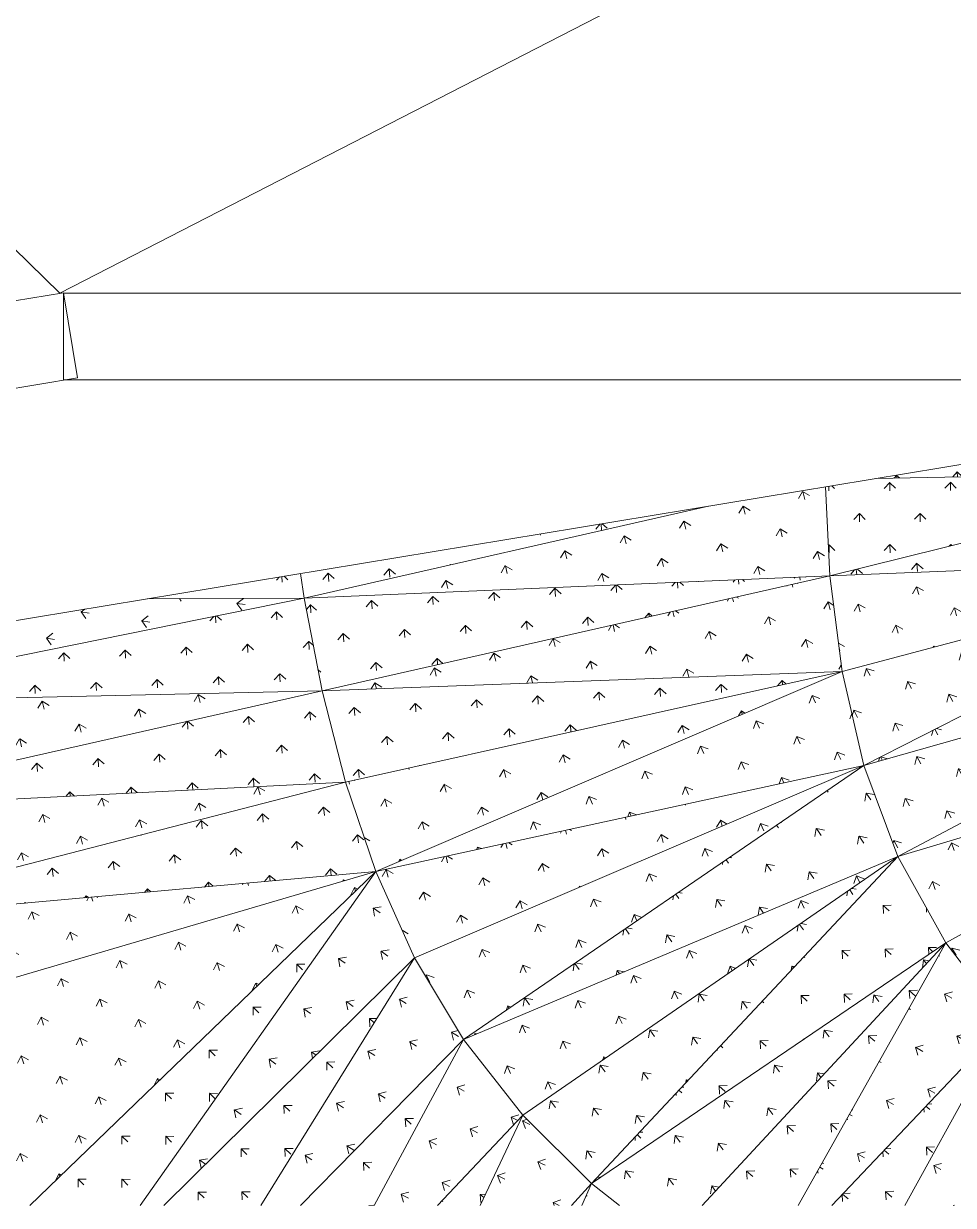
# Model space of a CAD drawing. Header units: millimetres. Extents: x -57519 to 497916, y -349472 to 446842.
# Drawn here: x 384650 to 390028, y -13421 to -6582 of the extents above; entities that cross this region are included whole.
import ezdxf

# ---------------------------------------------------------------- set-up
doc = ezdxf.new("R2010")
doc.units = ezdxf.units.MM
for name, color, linetype, lineweight in [('A-FLOR', 192, 'Continuous', 5), ('A-FLOR-PATT', 8, 'Continuous', 5), ('A-WALL', 113, 'Continuous', 20)]:
    doc.layers.add(name, color=color, linetype=linetype, lineweight=lineweight)

msp = doc.modelspace()

# ---------------------------------------------------------------- hatches: boundary and pattern name
at = {"layer": 'A-FLOR-PATT'}
h = msp.add_hatch(dxfattribs=at)
h.set_pattern_fill('FP_574', color=256, style=0, pattern_type=2)
h.set_pattern_definition([(273.695, (421960.77, 26502.71), (187.2664, -168.8586), [47.605, -311.452]), (229.097, (421960.77, 26502.7), (187.2673, -168.8578), [46.998, -203.66]), (317.959, (421960.77, 26502.7), (164.1257, 189.4516), [47.279, -204.876])])
h.paths.add_polyline_path([(389579.1, -9214), (391758.6, -9169.4), (391694.6, -8864.7), (389849.2, -9169.4)], flags=0)
h = msp.add_hatch(dxfattribs=at)
h.set_pattern_fill('FP_525', color=256, style=0, pattern_type=2)
h.set_pattern_definition([(270.271, (425825.24, 12057.89), (176.89606, -179.0943), [47.623, -311.572]), (225.79, (425825.24, 12057.9), (176.8961, -179.0945), [47.11, -204.144]), (314.646, (425825.24, 12057.9), (175.1987, 180.0959), [47.199, -204.529])])
h.paths.add_polyline_path([(389314.6, -9777.9), (391758.6, -9169.4), (389579.1, -9214), (389288.4, -9262)], flags=0)
h = msp.add_hatch(dxfattribs=at)
h.set_pattern_fill('FP_575', color=256, style=0, pattern_type=2)
h.set_pattern_definition([(274.65, (420730.46, 27583.52), (190.2701, -165.561), [47.609, -311.481]), (230.042, (420730.46, 27583.52), (190.2709, -165.5608), [47.051, -203.887]), (318.973, (420730.46, 27583.52), (161.1569, 192.3492), [47.291, -204.926])])
h.paths.add_polyline_path([(389314.6, -9777.9), (391866.8, -9673.2), (391758.6, -9169.4), (389384.4, -9760.5)], flags=0)
h = msp.add_hatch(dxfattribs=at)
h.set_pattern_fill('FP_454', color=256, style=0, pattern_type=2)
h.set_pattern_definition([(283.75, (413103.47, 39812.05), (214.693, -131.37236), [47.602, -311.437]), (239.244, (413103.47, 39812.05), (214.6927, -131.3735), [47.429, -205.525]), (328.537, (413103.47, 39812.05), (129.3559, 217.3774), [47.193, -204.505])])
h.paths.add_polyline_path([(386272.7, -9906.9), (389314.6, -9777.9), (389288.4, -9262), (388611.7, -9373.8), (386671.4, -9816)], flags=0)
h = msp.add_hatch(dxfattribs=at)
h.set_pattern_fill('FP_450', color=256, style=0, pattern_type=2)
h.set_pattern_definition([(274.167, (421845.32, 30918.32), (189.90635, -166.58004), [47.622, -311.562]), (229.48, (421845.32, 30918.32), (189.9075, -166.5784), [47.272, -204.847]), (318.744, (421845.32, 30918.32), (163.8054, 191.6551), [47.365, -205.248])])
h.paths.add_polyline_path([(386272.7, -9906.9), (388611.7, -9373.8), (386251.4, -9763.5)], flags=0)
h = msp.add_hatch(dxfattribs=at)
h.set_pattern_fill('FP_572', color=256, style=0, pattern_type=2)
h.set_pattern_definition([(286.169, (409841.6, 38223.46), (219.04453, -122.31455), [47.603, -311.439]), (241.851, (409841.6, 38223.46), (219.0448, -122.3149), [47.32, -205.055]), (330.821, (409841.6, 38223.46), (119.0616, 222.525), [47.04, -203.841])])
h.paths.add_polyline_path([(389384.4, -10330.5), (391866.8, -9673.2), (389314.6, -9777.9)], flags=0)
h = msp.add_hatch(dxfattribs=at)
h.set_pattern_fill('FP_573', color=256, style=0, pattern_type=2)
h.set_pattern_definition([(297.816, (397156.53, 45576.9), (239.0492, -74.8279), [47.566, -311.199]), (253.542, (397156.53, 45576.9), (239.0507, -74.8248), [47.408, -205.435]), (342.619, (397156.53, 45576.9), (71.6354, 242.4827), [46.966, -203.521])])
h.paths.add_polyline_path([(389510, -10874.6), (391866.8, -9673.2), (389384.4, -10330.5)], flags=0)
h = msp.add_hatch(dxfattribs=at)
h.set_pattern_fill('FP_576', color=256, style=0, pattern_type=2)
h.set_pattern_definition([(297.966, (397195.89, 45261.18), (239.5726, -74.84156), [47.601, -311.426]), (253.62, (397195.9, 45261.18), (239.5725, -74.8427), [47.345, -205.163]), (342.651, (397195.9, 45261.18), (71.2092, 242.2593), [47.061, -203.93])])
h.paths.add_polyline_path([(389510, -10874.6), (392029.3, -10163.8), (391866.8, -9673.2), (390551, -10343.9)], flags=0)
h = msp.add_hatch(dxfattribs=at)
h.set_pattern_fill('FP_361', color=256, style=0, pattern_type=2)
h.set_pattern_definition([(271.816, (423841.6, 31549.3), (182.8383, -174.4245), [47.616, -311.528]), (227.105, (423841.6, 31549.3), (182.8394, -174.4233), [47.231, -204.667]), (316.349, (423841.6, 31549.3), (171.4572, 184.5399), [47.38, -205.313])])
h.paths.add_polyline_path([(385364.6, -9910), (386272.7, -9906.9), (386251.4, -9763.5), (385383, -9906.9)], flags=0)
h = msp.add_hatch(dxfattribs=at)
h.set_pattern_fill('FP_451', color=256, style=0, pattern_type=2)
h.set_pattern_definition([(274.026, (421474.9, 30567.78), (189.4252, -167.2684), [47.615, -311.522]), (229.311, (421474.9, 30567.78), (189.4272, -167.2667), [47.226, -204.646]), (318.555, (421474.9, 30567.78), (164.2088, 190.9841), [47.383, -205.325])])
h.paths.add_polyline_path([(386376.5, -10442.5), (389314.6, -9777.9), (386272.7, -9906.9), (386354.8, -10330.5)], flags=0)
h = msp.add_hatch(dxfattribs=at)
h.set_pattern_fill('FP_452', color=256, style=0, pattern_type=2)
h.set_pattern_definition([(283.813, (412540.41, 39538.17), (214.80574, -131.52706), [47.616, -311.528]), (239.285, (412540.4, 39538.17), (214.8057, -131.5266), [47.377, -205.3]), (328.52, (412540.4, 39538.17), (129.0613, 217.2294), [47.226, -204.648])])
h.paths.add_polyline_path([(386376.5, -10442.5), (389384.4, -10330.5), (389314.6, -9777.9), (386671.4, -10375.8)], flags=0)
h = msp.add_hatch(dxfattribs=at)
h.set_pattern_fill('FP_327', color=256, style=0, pattern_type=2)
h.set_pattern_definition([(351.684, (334517.6, 33667.99), (200.40565, 152.0991), [47.024, -307.655]), (306.507, (334517.6, 33668), (200.4054, 152.0997), [47.447, -205.603]), (37.197, (334517.6, 33668), (-150.5446, 203.3969), [47.173, -204.415])])
h.paths.add_polyline_path([(383274.3, -10513.8), (386251.4, -9907), (385364.6, -9910), (383253.3, -10258.6)], flags=0)
h = msp.add_hatch(dxfattribs=at)
h.set_pattern_fill('FP_358', color=256, style=0, pattern_type=2)
h.set_pattern_definition([(272.909, (422475.69, 32531.52), (186.2174, -170.98483), [47.612, -311.503]), (228.167, (422475.7, 32531.52), (186.2189, -170.9841), [47.226, -204.648]), (317.442, (422475.7, 32531.52), (167.9912, 187.6687), [47.402, -205.408])])
h.paths.add_polyline_path([(383274.3, -10513.8), (386376.5, -10442.5), (386272.7, -9906.9), (383316.6, -10505.3)], flags=0)
h = msp.add_hatch(dxfattribs=at)
h.set_pattern_fill('FP_565', color=256, style=0, pattern_type=2)
h.set_pattern_definition([(299.045, (395630.45, 45588.26), (240.97286, -70.44706), [47.606, -311.459]), (254.69, (395630.45, 45588.26), (240.9729, -70.4469), [47.329, -205.09]), (343.704, (395630.45, 45588.26), (66.6488, 243.4614), [47.074, -203.986])])
h.paths.add_polyline_path([(389707.2, -11402.4), (392029.3, -10163.8), (389510, -10874.6)], flags=0)
h = msp.add_hatch(dxfattribs=at)
h.set_pattern_fill('FP_564', color=256, style=0, pattern_type=2)
h.set_pattern_definition([(288.514, (407151.89, 38349.59), (224.6417, -114.9966), [47.61, -311.489]), (243.872, (407151.89, 38349.59), (224.6408, -114.9982), [47.097, -204.087]), (332.891, (407151.89, 38349.59), (110.6167, 225.5166), [47.318, -205.047])])
h.paths.add_polyline_path([(389707.2, -11402.4), (392258.8, -10633.4), (392029.3, -10163.8), (390551, -10952.3)], flags=0)
h = msp.add_hatch(dxfattribs=at)
h.set_pattern_fill('FP_453', color=256, style=0, pattern_type=2)
h.set_pattern_definition([(273.887, (421087.26, 30119.89), (188.97386, -168.00914), [47.602, -311.437]), (229.121, (421087.26, 30119.9), (188.9728, -168.0108), [47.168, -204.393]), (318.361, (421087.26, 30119.9), (164.6353, 190.2045), [47.411, -205.449])])
h.paths.add_polyline_path([(386511.8, -10971.3), (389384.4, -10330.5), (386376.5, -10442.5), (386394.8, -10513.8)], flags=0)
h = msp.add_hatch(dxfattribs=at)
h.set_pattern_fill('FP_442', color=256, style=0, pattern_type=2)
h.set_pattern_definition([(284.01, (411888.75, 38799.14), (215.36805, -131.7875), [47.62, -311.555]), (239.35, (411888.75, 38799.14), (215.3684, -131.7872), [47.23, -204.664]), (328.537, (411888.75, 38799.14), (128.4139, 216.704), [47.342, -205.149])])
h.paths.add_polyline_path([(386687, -11489.5), (389384.4, -10330.5), (386511.8, -10971.3), (386671.4, -11443.3)], flags=0)
h = msp.add_hatch(dxfattribs=at)
h.set_pattern_fill('FP_455', color=256, style=0, pattern_type=2)
h.set_pattern_definition([(294.069, (401227.89, 46421.37), (234.47814, -90.7703), [47.599, -311.413]), (249.619, (401227.9, 46421.37), (234.4779, -90.771), [47.411, -205.446]), (338.838, (401227.9, 46421.37), (88.0588, 237.0276), [47.144, -204.291])])
h.paths.add_polyline_path([(386687, -11489.5), (389510, -10874.6), (389384.4, -10330.5), (387893.1, -10971.3)], flags=0)
h = msp.add_hatch(dxfattribs=at)
h.set_pattern_fill('FP_357', color=256, style=0, pattern_type=2)
h.set_pattern_definition([(283.665, (412505.82, 42796.82), (214.59175, -131.8017), [47.607, -311.469]), (239.134, (412505.82, 42796.82), (214.5909, -131.8022), [47.425, -205.508]), (328.442, (412505.82, 42796.82), (129.7614, 217.1101), [47.219, -204.616])])
h.paths.add_polyline_path([(383316.6, -11135.2), (386376.5, -10442.5), (383274.3, -10513.8)], flags=0)
h = msp.add_hatch(dxfattribs=at)
h.set_pattern_fill('FP_359', color=256, style=0, pattern_type=2)
h.set_pattern_definition([(274.458, (420744.37, 33915.99), (190.9096, -165.96303), [47.607, -311.468]), (229.674, (420744.37, 33915.99), (190.9085, -165.9639), [47.227, -204.651]), (318.998, (420744.37, 33915.99), (163.0009, 192.0247), [47.431, -205.532])])
h.paths.add_polyline_path([(383316.6, -11135.2), (386511.8, -10971.3), (386376.5, -10442.5), (384040.6, -10971.3)], flags=0)
h = msp.add_hatch(dxfattribs=at)
h.set_pattern_fill('FP_563', color=256, style=0, pattern_type=2)
h.set_pattern_definition([(288.617, (406896.15, 38086.84), (224.9264, -114.8564), [47.596, -311.398]), (243.916, (406896.15, 38086.84), (224.9265, -114.8567), [47.045, -203.862]), (332.949, (406896.15, 38086.84), (110.3216, 225.3527), [47.354, -205.201])])
h.paths.add_polyline_path([(389984.6, -11902.2), (392258.8, -10633.4), (389707.2, -11402.4)], flags=0)
h = msp.add_hatch(dxfattribs=at)
h.set_pattern_fill('FP_566', color=256, style=0, pattern_type=2)
h.set_pattern_definition([(300.611, (394007.33, 44709.13), (243.62463, -65.4158), [47.612, -311.499]), (255.997, (394007.33, 44709.13), (243.625, -65.4156), [47.084, -204.029]), (344.97, (394007.33, 44709.13), (60.7624, 243.6511), [47.298, -204.956])])
h.paths.add_polyline_path([(390333.8, -12356), (392258.8, -10633.4), (389984.6, -11902.2)], flags=0)
h = msp.add_hatch(dxfattribs=at)
h.set_pattern_fill('FP_441', color=256, style=0, pattern_type=2)
h.set_pattern_definition([(283.957, (411608.17, 38153.54), (215.25556, -132.47684), [47.601, -311.431]), (239.215, (411608.17, 38153.54), (215.2554, -132.4775), [47.133, -204.243]), (328.39, (411608.17, 38153.54), (128.6592, 215.9554), [47.392, -205.363])])
h.paths.add_polyline_path([(386911.5, -11989.2), (389510, -10874.6), (386687, -11489.5), (386821.6, -11789.2)], flags=0)
h = msp.add_hatch(dxfattribs=at)
h.set_pattern_fill('FP_440', color=256, style=0, pattern_type=2)
h.set_pattern_definition([(294.573, (400661.32, 45170.63), (235.7627, -90.3306), [47.616, -311.524]), (249.912, (400661.32, 45170.63), (235.764, -90.3282), [47.173, -204.416]), (339.037, (400661.32, 45170.63), (86.4104, 236.2836), [47.339, -205.136])])
h.paths.add_polyline_path([(387194.9, -12461.6), (389510, -10874.6), (386911.5, -11989.2)], flags=0)
h = msp.add_hatch(dxfattribs=at)
h.set_pattern_fill('FP_449', color=256, style=0, pattern_type=2)
h.set_pattern_definition([(304.987, (388089.56, 51154.57), (246.9313, -44.41196), [47.575, -311.257]), (260.63, (388089.56, 51154.57), (246.9306, -44.4142), [47.427, -205.519]), (349.804, (388089.56, 51154.57), (41.1805, 249.5716), [47.042, -203.851])])
h.paths.add_polyline_path([(387194.9, -12461.6), (389707.2, -11402.4), (389510, -10874.6), (387884.1, -11989.2)], flags=0)
h = msp.add_hatch(dxfattribs=at)
h.set_pattern_fill('FP_360', color=256, style=0, pattern_type=2)
h.set_pattern_definition([(285.264, (410322.1, 44215.63), (218.3063, -125.55745), [47.598, -311.412]), (240.722, (410322.1, 44215.63), (218.3071, -125.5565), [47.461, -205.663]), (330.095, (410322.1, 44215.63), (123.7901, 220.788), [47.22, -204.619])])
h.paths.add_polyline_path([(383350.1, -11789.2), (386511.8, -10971.3), (383316.6, -11135.2), (383321, -11221.6)], flags=0)
h = msp.add_hatch(dxfattribs=at)
h.set_pattern_fill('FP_354', color=256, style=0, pattern_type=2)
h.set_pattern_definition([(276.54, (418554.63, 35754.29), (197.00585, -158.9671), [47.6, -311.423]), (231.706, (418554.63, 35754.3), (197.0048, -158.9688), [47.235, -204.687]), (321.099, (418554.63, 35754.3), (156.1152, 197.719), [47.464, -205.679])])
h.paths.add_polyline_path([(383350.1, -11789.2), (386687, -11489.5), (386511.8, -10971.3), (383398.9, -11776.5)], flags=0)
h = msp.add_hatch(dxfattribs=at)
h.set_pattern_fill('FP_443', color=256, style=0, pattern_type=2)
h.set_pattern_definition([(294.571, (400530.27, 44145.12), (235.8405, -91.0594), [47.578, -311.275]), (249.79, (400530.27, 44145.12), (235.8416, -91.0564), [47.013, -203.723]), (338.888, (400530.27, 44145.12), (86.6236, 235.2974), [47.402, -205.408])])
h.paths.add_polyline_path([(387538.4, -12898.8), (389707.2, -11402.4), (387194.9, -12461.6)], flags=0)
h = msp.add_hatch(dxfattribs=at)
h.set_pattern_fill('FP_448', color=256, style=0, pattern_type=2)
h.set_pattern_definition([(305.952, (387771.08, 49290.75), (248.826, -42.56957), [47.603, -311.44]), (261.284, (387771.08, 49290.75), (248.8253, -42.5718), [47.058, -203.919]), (350.291, (387771.08, 49290.75), (38.0327, 248.0782), [47.333, -205.108])])
h.paths.add_polyline_path([(387934.1, -13293.5), (389707.2, -11402.4), (387538.4, -12898.8)], flags=0)
h = msp.add_hatch(dxfattribs=at)
h.set_pattern_fill('FP_446', color=256, style=0, pattern_type=2)
h.set_pattern_definition([(317.05, (372884.38, 53052.17), (249.8257, 8.40606), [47.532, -310.975]), (272.851, (372884.38, 53052.17), (249.826, 8.4075), [47.436, -205.556]), (1.927, (372884.38, 53052.17), (-12.5817, 252.6788), [46.869, -203.099])])
h.paths.add_polyline_path([(387934.1, -13293.5), (389984.6, -11902.2), (389707.2, -11402.4), (388304.2, -12898.8)], flags=0)
h = msp.add_hatch(dxfattribs=at)
h.set_pattern_fill('FP_353', color=256, style=0, pattern_type=2)
h.set_pattern_definition([(287.708, (408020.34, 43898.44), (224.2588, -118.15645), [47.553, -311.114]), (242.741, (408020.34, 43898.44), (224.2597, -118.1546), [47.145, -204.296]), (332.217, (408020.34, 43898.44), (115.1623, 223.5184), [47.528, -205.954])])
h.paths.add_polyline_path([(384685, -13420.8), (386687, -11489.5), (383398.9, -12453.9), (384159.9, -13420.8), (384386.5, -13420.8)], flags=0)
h = msp.add_hatch(dxfattribs=at)
h.set_pattern_fill('FP_355', color=256, style=0, pattern_type=2)
h.set_pattern_definition([(324.452, (363422.85, 56909.76), (245.83364, 41.8988), [47.386, -310.019]), (280.207, (363422.85, 56909.76), (245.8344, 41.8961), [47.57, -206.135]), (9.672, (363422.85, 56909.76), (-44.9597, 249.6886), [46.758, -202.62])])
h.paths.add_polyline_path([(385460.5, -13420.8), (386911.5, -11989.2), (386687, -11489.5), (385323.9, -13420.8)], flags=0)
h = msp.add_hatch(dxfattribs=at)
h.set_pattern_fill('FP_352', color=256, style=0, pattern_type=2)
h.set_pattern_definition([(287.006, (408068.45, 45555.59), (222.2131, -118.8581), [47.599, -311.415]), (242.427, (408068.45, 45555.6), (222.2149, -118.8559), [47.479, -205.741]), (331.859, (408068.45, 45555.6), (117.21, 224.4591), [47.251, -204.753])])
h.paths.add_polyline_path([(383398.9, -12453.9), (386671.4, -11490.9), (383350.1, -11789.2)], flags=0)
h = msp.add_hatch(dxfattribs=at)
h.set_pattern_fill('FP_333', color=256, style=0, pattern_type=2)
h.set_pattern_definition([(315.371, (378666.11, 55018.44), (253.7535, -1.21294), [47.416, -310.219]), (270.175, (378666.1, 55018.44), (253.7539, -1.213), [46.881, -203.151]), (359.726, (378666.1, 55018.44), (-0.7633, 250.0305), [47.579, -206.177])])
h.paths.add_polyline_path([(385010.7, -13420.8), (385323.9, -13420.8), (386671.4, -11504.6), (384685, -13420.8)], flags=0)
h = msp.add_hatch(dxfattribs=at)
h.set_pattern_fill('FP_447', color=256, style=0, pattern_type=2)
h.set_pattern_definition([(305.976, (387905.17, 47911.88), (248.98, -43.38837), [47.545, -311.064]), (261.176, (387905.17, 47911.88), (248.9802, -43.388), [46.833, -202.944]), (350.115, (387905.17, 47911.88), (38.315, 246.8217), [47.387, -205.345])])
h.paths.add_polyline_path([(388575.2, -13420.8), (389984.6, -11902.2), (387934.1, -13293.5), (388096.1, -13420.8)], flags=0)
h = msp.add_hatch(dxfattribs=at)
h.set_pattern_fill('FP_421', color=256, style=0, pattern_type=2)
h.set_pattern_definition([(318.463, (373171.39, 50649.28), (251.92, 11.56396), [47.59, -311.356]), (273.842, (373171.4, 50649.28), (251.9203, 11.564), [46.902, -203.242]), (2.628, (373171.4, 50649.28), (-16.7603, 249.582), [47.285, -204.901])])
h.paths.add_polyline_path([(389131.2, -13420.8), (389984.6, -11902.2), (388575.2, -13420.8), (388847.2, -13420.8)], flags=0)
h = msp.add_hatch(dxfattribs=at)
h.set_pattern_fill('FP_444', color=256, style=0, pattern_type=2)
h.set_pattern_definition([(330.257, (356211.7, 50979.54), (239.4758, 65.397), [47.432, -310.324]), (286.327, (356211.7, 50979.54), (239.4752, 65.3963), [47.454, -205.636]), (15.274, (356211.7, 50979.54), (-71.1485, 242.8844), [46.546, -201.699])])
h.paths.add_polyline_path([(389131.2, -13420.8), (389325.7, -13420.8), (390333.8, -12356), (389984.6, -11902.2), (389202.8, -13293.5)], flags=0)
h = msp.add_hatch(dxfattribs=at)
h.set_pattern_fill('FP_329', color=256, style=0, pattern_type=2)
h.set_pattern_definition([(316.384, (377347.65, 53561.24), (253.4573, 2.24817), [47.415, -310.213]), (271.256, (377347.65, 53561.24), (253.4576, 2.2472), [46.689, -202.319]), (0.508, (377347.65, 53561.24), (-5.4584, 248.9474), [47.525, -205.942])])
h.paths.add_polyline_path([(386021.6, -13420.8), (386911.5, -11989.2), (385460.5, -13420.8), (385626.6, -13420.8)], flags=0)
h = msp.add_hatch(dxfattribs=at)
h.set_pattern_fill('FP_334', color=256, style=0, pattern_type=2)
h.set_pattern_definition([(327.685, (359179.21, 55014.03), (241.8779, 55.18665), [47.37, -309.918]), (283.714, (359179.2, 55014.03), (241.8778, 55.1887), [47.514, -205.893]), (12.853, (359179.2, 55014.03), (-60.0766, 246.1823), [46.518, -201.576])])
h.paths.add_polyline_path([(386251.5, -13420.8), (387194.9, -12461.6), (386911.5, -11989.2), (386021.6, -13420.8)], flags=0)
h = msp.add_hatch(dxfattribs=at)
h.set_pattern_fill('FP_420', color=256, style=0, pattern_type=2)
h.set_pattern_definition([(318.587, (373879.5, 48832.94), (252.26574, 10.71755), [47.499, -310.758]), (273.791, (373879.5, 48832.94), (252.2663, 10.7186), [46.545, -201.696]), (2.433, (373879.5, 48832.94), (-16.4129, 247.6985), [47.343, -205.151])])
h.paths.add_polyline_path([(389748.3, -13420.8), (390333.8, -12356), (389325.7, -13420.8), (389347.4, -13420.8)], flags=0)
h = msp.add_hatch(dxfattribs=at)
h.set_pattern_fill('FP_445', color=256, style=0, pattern_type=2)
h.set_pattern_definition([(331.091, (355695.41, 49160.07), (238.90276, 67.40053), [47.529, -310.96]), (287.288, (355695.4, 49160.07), (238.9024, 67.3997), [47.267, -204.823]), (15.755, (355695.4, 49160.07), (-74.9145, 240.7006), [46.543, -201.685])])
h.paths.add_polyline_path([(389748.3, -13420.8), (390072.2, -13420.8), (390744.1, -12744.9), (390333.8, -12356), (389818.3, -13293.5)], flags=0)
h = msp.add_hatch(dxfattribs=at)
h.set_pattern_fill('FP_331', color=256, style=0, pattern_type=2)
h.set_pattern_definition([(317.389, (375321, 52209.38), (252.5053, 5.7836), [47.509, -310.829]), (272.587, (375321, 52209.38), (252.5051, 5.7871), [46.62, -202.018]), (1.313, (375321, 52209.38), (-11.2235, 248.384), [47.357, -205.215])])
h.paths.add_polyline_path([(386671.4, -13420.8), (386677.1, -13420.8), (387194.9, -12461.6), (386251.5, -13420.8)], flags=0)
h = msp.add_hatch(dxfattribs=at)
h.set_pattern_fill('FP_335', color=256, style=0, pattern_type=2)
h.set_pattern_definition([(331.101, (355012.14, 52727.86), (237.321, 68.6641), [47.387, -310.026]), (287.386, (355012.14, 52727.86), (237.3219, 68.6615), [47.428, -205.519]), (16.137, (355012.14, 52727.86), (-75.5858, 241.38985), [46.323, -200.732])])
h.paths.add_polyline_path([(386687, -13420.8), (387044.4, -13420.8), (387538.4, -12898.8), (387194.9, -12461.6), (386677.1, -13420.8)], flags=0)
h = msp.add_hatch(dxfattribs=at)
h.set_pattern_fill('FP_336', color=256, style=0, pattern_type=2)
h.set_pattern_definition([(318.564, (373115.63, 50906.52), (251.2502, 10.28), [47.569, -311.218]), (274.094, (373115.63, 50906.52), (251.25015, 10.2807), [46.566, -201.787]), (2.343, (373115.63, 50906.52), (-17.73, 247.7193), [47.149, -204.312])])
h.paths.add_polyline_path([(387194.9, -13420.8), (387291.2, -13420.8), (387538.4, -12898.8), (387044.4, -13420.8)], flags=0)
h = msp.add_hatch(dxfattribs=at)
h.set_pattern_fill('FP_337', color=256, style=0, pattern_type=2)
h.set_pattern_definition([(334.112, (351624.9, 50482.88), (233.1808, 80.0547), [47.433, -310.329]), (290.573, (351624.9, 50482.88), (233.1816, 80.0525), [47.316, -205.037]), (18.948, (351624.9, 50482.88), (-88.6785, 236.2582), [46.226, -200.314])])
h.paths.add_polyline_path([(387291.2, -13420.8), (387818.6, -13420.8), (387934.1, -13293.5), (387538.4, -12898.8)], flags=0)
h = msp.add_hatch(dxfattribs=at)
h.set_pattern_fill('FP_328', color=256, style=0, pattern_type=2)
h.set_pattern_definition([(319.821, (371104.38, 49830.26), (250.172, 15.2881), [47.592, -311.366]), (275.572, (371104.38, 49830.26), (250.1716, 15.289), [46.51, -201.542]), (3.497, (371104.38, 49830.26), (-24.0836, 246.8797), [46.995, -203.644])])
h.paths.add_polyline_path([(387818.6, -13420.8), (387879.7, -13420.8), (387934.1, -13293.5)], flags=0)
h = msp.add_hatch(dxfattribs=at)
h.set_pattern_fill('FP_332', color=256, style=0, pattern_type=2)
h.set_pattern_definition([(336.464, (349275.95, 48595.49), (230.22635, 88.5711), [47.502, -310.778]), (292.983, (349275.95, 48595.5), (230.227, 88.5685), [47.178, -204.438]), (21.042, (349275.95, 48595.5), (-98.2462, 231.643), [46.252, -200.424])])
h.paths.add_polyline_path([(387879.7, -13420.8), (388096.1, -13420.8), (387934.1, -13293.5)], flags=0)

# ---------------------------------------------------------------- linework, layer by layer
at = {"layer": 'A-FLOR'}
for p, q in [((384859.8, -8142.5), (379014.8, -2442.5)), ((395937.3, -2442.5), (384859.8, -8142.5)), ((383050.3, -10292.1), (391715.3, -8861.3)), ((389314.6, -9777.9), (391758.6, -9169.4)), ((391758.6, -9169.4), (389579.1, -9214)), ((389288.4, -9262), (389314.6, -9777.9)), ((386272.7, -9906.9), (388611.7, -9373.8)), ((391866.8, -9673.2), (389314.6, -9777.9)), ((389384.4, -10330.5), (391866.8, -9673.2)), ((389510, -10874.6), (391866.8, -9673.2)), ((386251.4, -9763.5), (386272.7, -9906.9)), ((389314.6, -9777.9), (386272.7, -9906.9)), ((386376.5, -10442.5), (389314.6, -9777.9)), ((389314.6, -9777.9), (389384.4, -10330.5)), ((383274.3, -10513.8), (386272.7, -9906.9)), ((386272.7, -9906.9), (385364.6, -9910)), ((386272.7, -9906.9), (386376.5, -10442.5)), ((392029.3, -10163.8), (389510, -10874.6)), ((392029.3, -10163.8), (389707.2, -11402.4)), ((386376.5, -10442.5), (389384.4, -10330.5)), ((389384.4, -10330.5), (386511.8, -10971.3)), ((386687, -11489.5), (389384.4, -10330.5)), ((389384.4, -10330.5), (389510, -10874.6)), ((386376.5, -10442.5), (383274.3, -10513.8)), ((383316.6, -11135.2), (386376.5, -10442.5)), ((386376.5, -10442.5), (386511.8, -10971.3)), ((392258.8, -10633.4), (389707.2, -11402.4)), ((389984.6, -11902.2), (392258.8, -10633.4)), ((389510, -10874.6), (386687, -11489.5)), ((389510, -10874.6), (386911.5, -11989.2)), ((387194.9, -12461.6), (389510, -10874.6)), ((389510, -10874.6), (389707.2, -11402.4)), ((383316.6, -11135.2), (386511.8, -10971.3)), ((386511.8, -10971.3), (383350.1, -11789.2)), ((386511.8, -10971.3), (386687, -11489.5)), ((389707.2, -11402.4), (387194.9, -12461.6)), ((387538.4, -12898.8), (389707.2, -11402.4)), ((389707.2, -11402.4), (387934.1, -13293.5)), ((389707.2, -11402.4), (389984.6, -11902.2)), ((386687, -11489.5), (383350.1, -11789.2)), ((383398.9, -12453.9), (386687, -11489.5)), ((386687, -11489.5), (384685, -13420.8)), ((385323.9, -13420.8), (386687, -11489.5)), ((386687, -11489.5), (386911.5, -11989.2)), ((387934.1, -13293.5), (389984.6, -11902.2)), ((389984.6, -11902.2), (388575.2, -13420.8)), ((389131.2, -13420.8), (389984.6, -11902.2)), ((389984.6, -11902.2), (390333.8, -12356)), ((386911.5, -11989.2), (385460.5, -13420.8)), ((386021.6, -13420.8), (386911.5, -11989.2)), ((386911.5, -11989.2), (387194.9, -12461.6)), ((390333.8, -12356), (389325.7, -13420.8)), ((389748.3, -13420.8), (390333.8, -12356)), ((387194.9, -12461.6), (386251.5, -13420.8)), ((386677.1, -13420.8), (387194.9, -12461.6)), ((387194.9, -12461.6), (387538.4, -12898.8)), ((387044.4, -13420.8), (387538.4, -12898.8)), ((387291.2, -13420.8), (387538.4, -12898.8)), ((387538.4, -12898.8), (387934.1, -13293.5)), ((387934.1, -13293.5), (387818.6, -13420.8)), ((387879.7, -13420.8), (387934.1, -13293.5)), ((387934.1, -13293.5), (388096.1, -13420.8))]:
    msp.add_line(p, q, dxfattribs=at)
at = {"layer": 'A-WALL', "lineweight": 18}
for p, q in [((381805.1, -8646.9), (384880.3, -8139.1)), ((384880.3, -8139.1), (384961.8, -8632.4)), ((396237.3, -8142.5), (384880.3, -8142.5)), ((384880.3, -8142.5), (384880.3, -8642.5)), ((384961.8, -8632.4), (381886.6, -9140.3)), ((384880.3, -8642.5), (393040, -8642.5))]:
    msp.add_line(p, q, dxfattribs=at)

doc.saveas('drawing.dxf')
